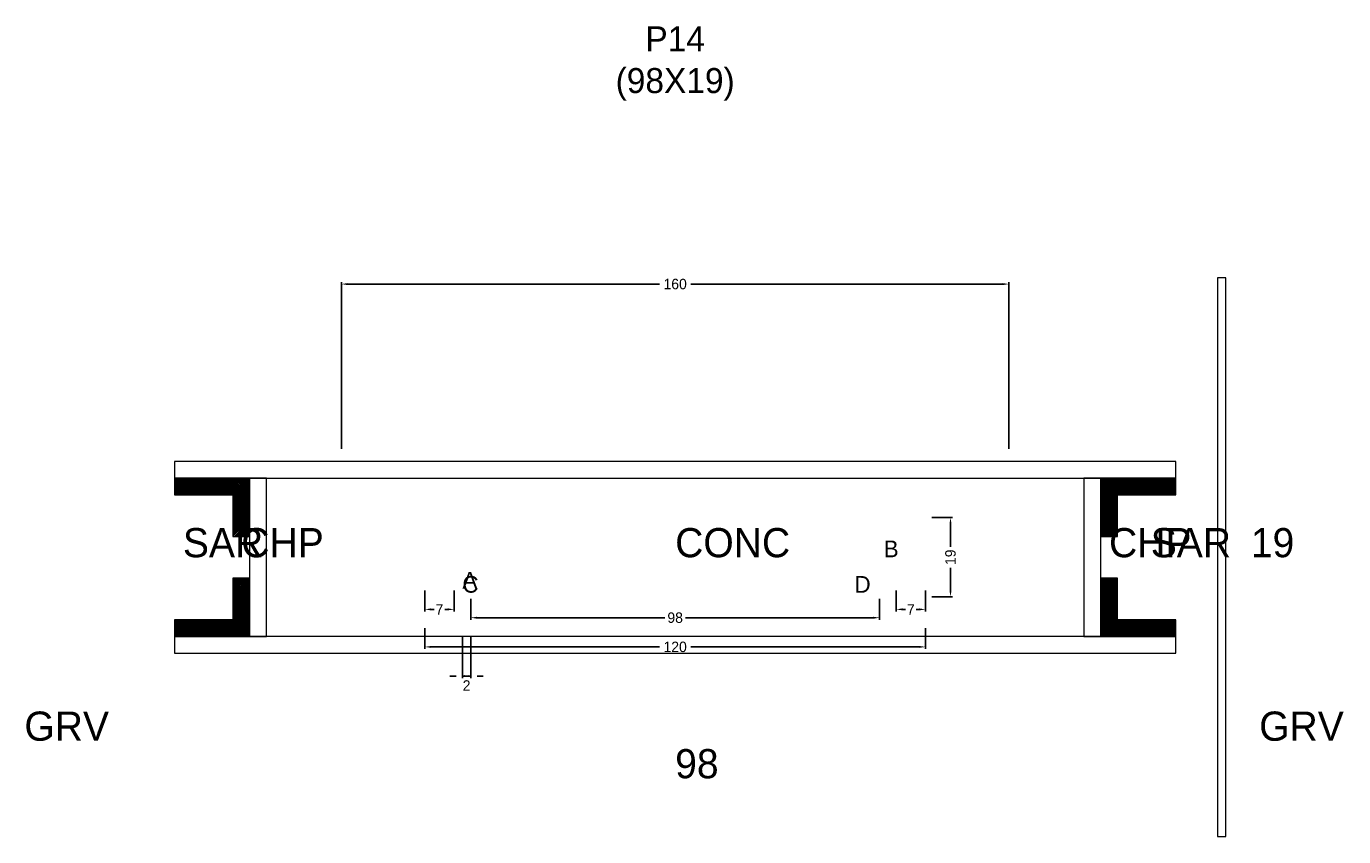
# Model space of a CAD drawing. Header units: centimetres. Extents: x -10500 to 4299, y -386 to 295.
# Drawn here: x -155.5 to 160.2, y 73 to 267.3 of the extents above; entities that cross this region are included whole.
import ezdxf

# ---------------------------------------------------------------- set-up
doc = ezdxf.new("R2010")
doc.units = ezdxf.units.CM
for name, color, linetype in [('COTA', 241, 'Continuous'), ('Hachura', 251, 'Continuous'), ('NOMENCLATURA', 7, 'Continuous'), ('SARRAFO', 251, 'Continuous'), ('Texto Seção', 7, 'Continuous')]:
    doc.layers.add(name, color=color, linetype=linetype)
doc.dimstyles.new('cotax2', dxfattribs={"dimtxt": 2.5, "dimasz": 1.5, "dimexe": 0.5, "dimexo": 0.5, "dimgap": 0.5, "dimtad": 1, "dimcen": 2.5, "dimazin": 3, "dimtfac": 1, "dimtmove": 0, "dimatfit": 3})

# ---------------------------------------------------------------- blocks, each defined once
blk = doc.blocks.new('_CLOSEDFILLED')
at = {"color": 0, "linetype": 'BYBLOCK'}
blk.add_solid([(-1, 0.16), (0, 0), (-1, -0.16)], dxfattribs=at)
blk = doc.blocks.new('*D14')
for p, q in [((-60, 123), (-60, 118)), ((60, 123), (60, 118)), ((-58.5, 118.5), (-3.75, 118.5)), ((3.75, 118.5), (58.5, 118.5))]:
    blk.add_line(p, q)
at = {"layer": 'Defpoints'}
for p in [(-60, 123.5), (60, 123.5), (-60, 118.5)]:
    blk.add_point(p, dxfattribs=at)
at = {"layer": 'COTA', "xscale": 1.5, "yscale": 1.5, "rotation": 180}
blk.add_blockref('_CLOSEDFILLED', (-60, 118.5), dxfattribs=at)
at = {"layer": 'COTA', "xscale": 1.5, "yscale": 1.5}
blk.add_blockref('_CLOSEDFILLED', (60, 118.5), dxfattribs=at)
at = {"layer": 'COTA', "insert": (0, 118.5), "char_height": 2.5, "attachment_point": 5}
blk.add_mtext('120', dxfattribs=at)
blk = doc.blocks.new('*D15')
for p, q in [((-49, 130), (-49, 125)), ((49, 130), (49, 125)), ((-47.5, 125.5), (-2.5, 125.5)), ((2.5, 125.5), (47.5, 125.5))]:
    blk.add_line(p, q)
at = {"layer": 'Defpoints'}
for p in [(-49, 130.5), (49, 130.5), (-49, 125.5)]:
    blk.add_point(p, dxfattribs=at)
at = {"layer": 'COTA', "xscale": 1.5, "yscale": 1.5, "rotation": 180}
blk.add_blockref('_CLOSEDFILLED', (-49, 125.5), dxfattribs=at)
at = {"layer": 'COTA', "xscale": 1.5, "yscale": 1.5}
blk.add_blockref('_CLOSEDFILLED', (49, 125.5), dxfattribs=at)
at = {"layer": 'COTA', "insert": (0, 125.5), "char_height": 2.5, "attachment_point": 5}
blk.add_mtext('98', dxfattribs=at)
blk = doc.blocks.new('*D16')
for p, q in [((61.5, 149.5), (66.5, 149.5)), ((66, 142.5), (66, 148)), ((66, 132), (66, 137.5)), ((61.5, 130.5), (66.5, 130.5))]:
    blk.add_line(p, q)
at = {"layer": 'Defpoints'}
for p in [(61, 149.5), (61, 130.5), (66, 130.5)]:
    blk.add_point(p, dxfattribs=at)
at = {"layer": 'COTA', "xscale": 1.5, "yscale": 1.5}
for p, rotation in [((66, 149.5), 90), ((66, 130.5), 270)]:
    blk.add_blockref('_CLOSEDFILLED', p, dxfattribs=dict(at, rotation=rotation))
at = {"layer": 'COTA', "insert": (66, 140), "char_height": 2.5, "attachment_point": 5, "rotation": 90}
blk.add_mtext('19', dxfattribs=at)
blk = doc.blocks.new('*D17')
for p, q in [((-60, 132), (-60, 127)), ((-53, 132), (-53, 127)), ((-58.5, 127.5), (-57.75, 127.5)), ((-55.25, 127.5), (-54.5, 127.5))]:
    blk.add_line(p, q)
at = {"layer": 'Defpoints'}
for p in [(-60, 132.5), (-53, 132.5), (-60, 127.5)]:
    blk.add_point(p, dxfattribs=at)
at = {"layer": 'COTA', "xscale": 1.5, "yscale": 1.5, "rotation": 180}
blk.add_blockref('_CLOSEDFILLED', (-60, 127.5), dxfattribs=at)
at = {"layer": 'COTA', "xscale": 1.5, "yscale": 1.5}
blk.add_blockref('_CLOSEDFILLED', (-53, 127.5), dxfattribs=at)
at = {"layer": 'COTA', "insert": (-56.5, 127.5), "char_height": 2.5, "attachment_point": 5}
blk.add_mtext('7', dxfattribs=at)
blk = doc.blocks.new('*D18')
for p, q in [((53, 132), (53, 127)), ((60, 132), (60, 127)), ((54.5, 127.5), (55.25, 127.5)), ((57.75, 127.5), (58.5, 127.5))]:
    blk.add_line(p, q)
at = {"layer": 'Defpoints'}
for p in [(53, 132.5), (60, 132.5), (53, 127.5)]:
    blk.add_point(p, dxfattribs=at)
at = {"layer": 'COTA', "xscale": 1.5, "yscale": 1.5, "rotation": 180}
blk.add_blockref('_CLOSEDFILLED', (53, 127.5), dxfattribs=at)
at = {"layer": 'COTA', "xscale": 1.5, "yscale": 1.5}
blk.add_blockref('_CLOSEDFILLED', (60, 127.5), dxfattribs=at)
at = {"layer": 'COTA', "insert": (56.5, 127.5), "char_height": 2.5, "attachment_point": 5}
blk.add_mtext('7', dxfattribs=at)
blk = doc.blocks.new('*D19')
for p, q in [((-80, 166), (-80, 206)), ((-78.5, 205.5), (-3.75, 205.5)), ((3.75, 205.5), (78.5, 205.5)), ((80, 166), (80, 206))]:
    blk.add_line(p, q)
at = {"layer": 'Defpoints'}
for p in [(-80, 205.5), (-80, 165.5), (80, 165.5)]:
    blk.add_point(p, dxfattribs=at)
at = {"layer": 'COTA', "xscale": 1.5, "yscale": 1.5, "rotation": 180}
blk.add_blockref('_CLOSEDFILLED', (-80, 205.5), dxfattribs=at)
at = {"layer": 'COTA', "xscale": 1.5, "yscale": 1.5}
blk.add_blockref('_CLOSEDFILLED', (80, 205.5), dxfattribs=at)
at = {"layer": 'COTA', "insert": (0, 205.5), "char_height": 2.5, "attachment_point": 5}
blk.add_mtext('160', dxfattribs=at)

msp = doc.modelspace()

# ---------------------------------------------------------------- hatches: boundary and pattern name
at = {"layer": 'SARRAFO'}
h = msp.add_hatch(dxfattribs=at)
h.set_pattern_fill('SOLID', scale=2)
h.paths.add_polyline_path([(-120, 155), (-106, 155), (-106, 159), (-120, 159)])
h = msp.add_hatch(dxfattribs=at)
h.set_pattern_fill('SOLID', scale=2)
h.paths.add_polyline_path([(-106, 145), (-102, 145), (-102, 159), (-106, 159)])
h = msp.add_hatch(dxfattribs=at)
h.set_pattern_fill('SOLID', scale=2)
h.paths.add_polyline_path([(102, 145), (106, 145), (106, 159), (102, 159)])
h = msp.add_hatch(dxfattribs=at)
h.set_pattern_fill('SOLID', scale=2)
h.paths.add_polyline_path([(106, 155), (120, 155), (120, 159), (106, 159)])
h = msp.add_hatch(dxfattribs=at)
h.set_pattern_fill('SOLID', scale=2)
h.paths.add_polyline_path([(-106, 121), (-102, 121), (-102, 135), (-106, 135)])
h = msp.add_hatch(dxfattribs=at)
h.set_pattern_fill('SOLID', scale=2)
h.paths.add_polyline_path([(102, 121), (106, 121), (106, 135), (102, 135)])
h = msp.add_hatch(dxfattribs=at)
h.set_pattern_fill('SOLID', scale=2)
h.paths.add_polyline_path([(-120, 121), (-106, 121), (-106, 125), (-120, 125)])
h = msp.add_hatch(dxfattribs=at)
h.set_pattern_fill('SOLID', scale=2)
h.paths.add_polyline_path([(106, 121), (120, 121), (120, 125), (106, 125)])

# ---------------------------------------------------------------- linework, layer by layer
at = {"layer": 'Hachura', "lineweight": 13}
msp.add_lwpolyline([(130, 73), (132, 73), (132, 207), (130, 207)], close=True, dxfattribs=at)
at = {"layer": 'Hachura', "lineweight": 18}
for points in [[(-120, 159), (120, 159), (120, 163), (-120, 163)], [(-102, 121), (-98, 121), (-98, 159), (-102, 159)], [(98, 121), (102, 121), (102, 159), (98, 159)], [(-120, 117), (120, 117), (120, 121), (-120, 121)]]:
    msp.add_lwpolyline(points, close=True, dxfattribs=at)
at = {"layer": 'SARRAFO', "lineweight": 13}
for points in [[(-120, 155), (-106, 155), (-106, 159), (-120, 159)], [(-106, 145), (-102, 145), (-102, 159), (-106, 159)], [(102, 145), (106, 145), (106, 159), (102, 159)], [(106, 155), (120, 155), (120, 159), (106, 159)], [(-106, 121), (-102, 121), (-102, 135), (-106, 135)], [(102, 121), (106, 121), (106, 135), (102, 135)], [(-120, 121), (-106, 121), (-106, 125), (-120, 125)], [(106, 121), (120, 121), (120, 125), (106, 125)]]:
    msp.add_lwpolyline(points, close=True, dxfattribs=at)

# ---------------------------------------------------------------- texts
at = {"layer": 'NOMENCLATURA'}
for s, p in [('B', (50, 140)), ('A', (-51, 132.5)), ('C', (-51, 131.5)), ('D', (43, 131.5))]:
    msp.add_text(s, height=4, dxfattribs=at).set_placement(p)
at = {"layer": 'NOMENCLATURA', "insert": (0, 249.5), "char_height": 6, "attachment_point": 8}
msp.add_mtext('P14\\P(98X19)', dxfattribs=at)
at = {"layer": 'Texto Seção'}
for s, p in [('SAR', (-118, 140)), ('CHP', (-104, 140)), ('CONC', (0, 140)), ('CHP', (104, 140)), ('SAR', (114, 140)), ('19', (138, 140)), ('GRV', (-156, 96)), ('GRV', (140, 96)), ('98', (0, 87))]:
    msp.add_text(s, height=7, dxfattribs=at).set_placement(p)

# ---------------------------------------------------------------- dimensions: what is measured, and where the dimension line sits
at = {"layer": 'COTA'}
for base, p1, p2, picture, middle in [((-80, 205.5), (-80, 165.5), (80, 165.5), '*D19', (0, 205.5)), ((-60, 127.5), (-60, 132.5), (-53, 132.5), '*D17', (-56.5, 127.5)), ((-49, 125.5), (-49, 130.5), (49, 130.5), '*D15', (0, 125.5)), ((53, 127.5), (53, 132.5), (60, 132.5), '*D18', (56.5, 127.5)), ((-60, 118.5), (-60, 123.5), (60, 123.5), '*D14', (0, 118.5))]:
    dim = msp.add_linear_dim(base=base, p1=p1, p2=p2, dimstyle='cotax2', dxfattribs=at)
    dim.commit()
    dim.dimension.update_dxf_attribs({"geometry": picture, "text_midpoint": middle})
dim = msp.add_linear_dim(base=(66, 130.5), p1=(61, 130.5), p2=(61, 149.5), angle=90, dimstyle='cotax2', dxfattribs=at)
dim.commit()
dim.dimension.update_dxf_attribs({"geometry": '*D16', "text_midpoint": (66, 140)})
msp.add_linear_dim(base=(-49, 111.5), p1=(-49, 121.5), p2=(-51, 121.5), dimstyle='cotax2', dxfattribs=at).render()

doc.saveas('drawing.dxf')
